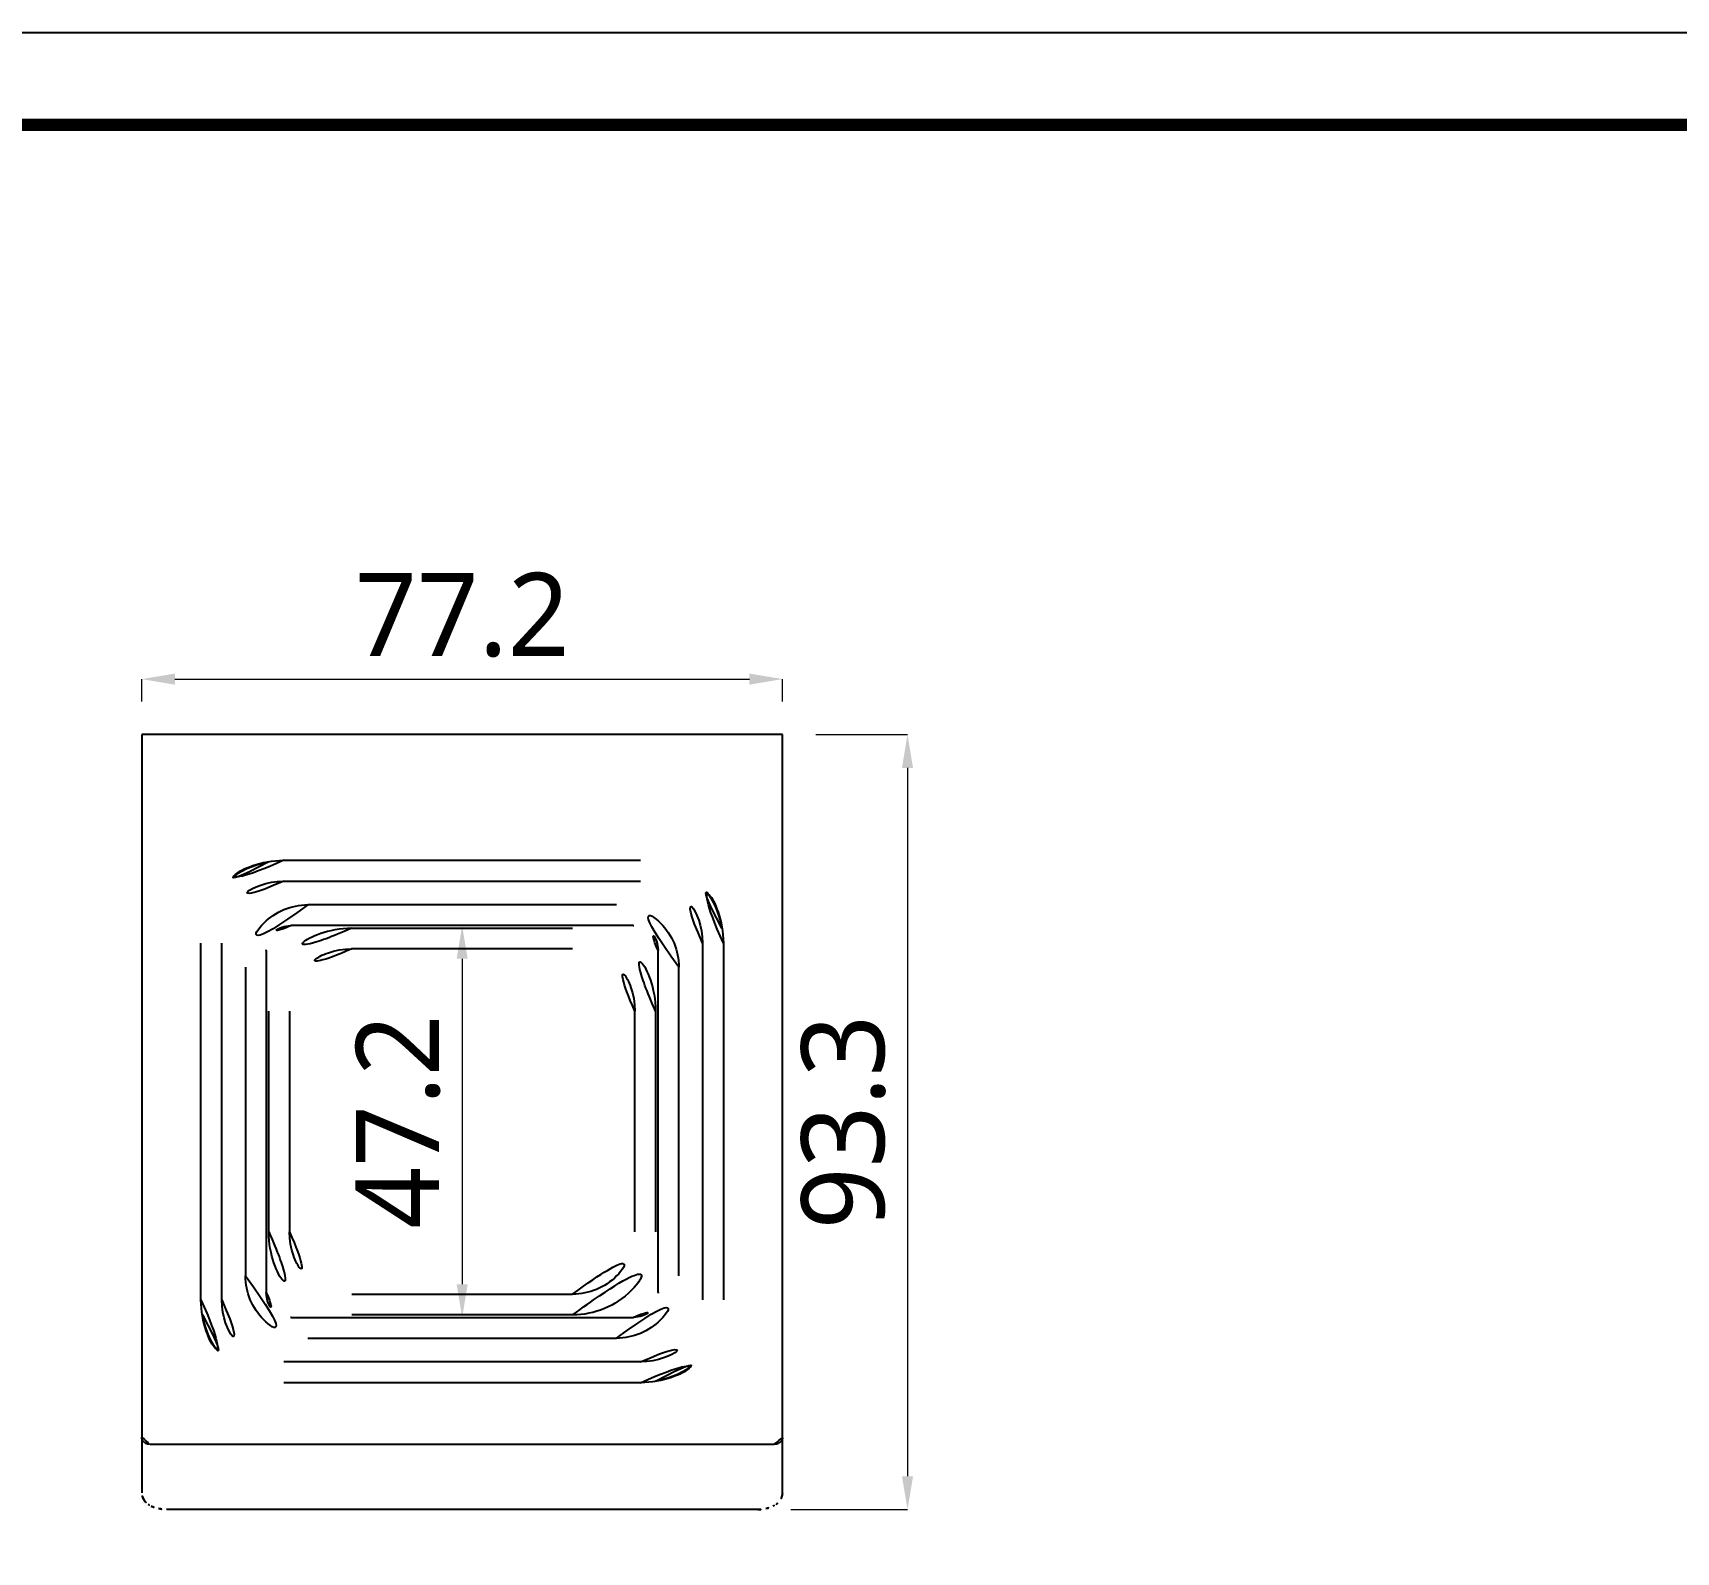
# Model space of a CAD drawing. Extents: x 16296675745 to 16296677481, y -37409619395 to -37409618123.
# Drawn here: x 16296675943 to 16296676140.9, y -37409618893.2 to -37409618710.2 of the extents above; entities that cross this region are included whole.
import ezdxf

# ---------------------------------------------------------------- set-up
doc = ezdxf.new("R2010")
doc.units = 0
doc.header["$LTSCALE"] = 10
doc.header["$MEASUREMENT"] = 0
doc.header["$PDMODE"] = 3
doc.header["$PDSIZE"] = -10
doc.linetypes.add('HIDDEN2', pattern=[4.762499999999999, 3.175, -1.5875])
doc.layers.get('0').update_dxf_attribs({"linetype": 'CONTINUOUS'})
doc.layers.get('DEFPOINTS').update_dxf_attribs({"linetype": 'CONTINUOUS'})
doc.layers.add('BODY', color=7, linetype='CONTINUOUS')
doc.styles.add('Daelim Dimension', font='')
doc.styles.get('Daelim Dimension').set_extended_font_data('NanumGothic')
doc.dimstyles.new('DEFAULT', dxfattribs={"dimscale": 2, "dimtxt": 2, "dimasz": 2, "dimexe": 0, "dimexo": 2, "dimgap": 1, "dimtad": 1, "dimdec": 1, "dimzin": 9, "dimdsep": 46, "dimtxsty": 'Daelim Dimension', "dimcen": 0.5, "dimclrd": 252, "dimclre": 252, "dimclrt": 3, "dimadec": 1, "dimazin": 0, "dimtfac": 1, "dimtdec": 1, "dimtix": 1, "dimtmove": 0, "dimatfit": 3, "dimfxl": 1, "dimtolj": 1, "dimtzin": 1, "dimlwd": 9, "dimlwe": 9, "dimarcsym": 0})

# ---------------------------------------------------------------- blocks, each defined once
blk = doc.blocks.new('*D24')
at = {"color": 5, "lineweight": 9, "ltscale": 0.5, "transparency": 16777216}
for p, q in [((16296675956.08328, -37409618790.71697), (16296675956.08328, -37409618788.0242)), ((16296675960.08328, -37409618788.0242), (16296676029.28328, -37409618788.0242)), ((16296676033.28328, -37409618790.71697), (16296676033.28328, -37409618788.0242))]:
    blk.add_line(p, q, dxfattribs=at)
at = {"color": 5, "ltscale": 0.5, "transparency": 16777216}
for points in [[(16296675960.08328, -37409618787.35754), (16296675960.08328, -37409618788.69086), (16296675956.08328, -37409618788.0242)], [(16296676029.28328, -37409618787.35754), (16296676029.28328, -37409618788.69086), (16296676033.28328, -37409618788.0242)]]:
    blk.add_solid(points, dxfattribs=at)
at = {"layer": 'DEFPOINTS', "color": 0, "ltscale": 0.5, "transparency": 16777216}
for p in [(16296676033.28328, -37409618788.0242), (16296675956.08328, -37409618794.71697), (16296676033.28328, -37409618794.71697)]:
    blk.add_point(p, dxfattribs=at)
at = {"color": 7, "ltscale": 0.5, "transparency": 16777216, "insert": (16296675994.69927, -37409618780.3232), "char_height": 10, "attachment_point": 5, "style": 'Daelim Dimension'}
blk.add_mtext('\\A1;77.2', dxfattribs=at)
blk = doc.blocks.new('*D25')
at = {"color": 5, "lineweight": 9, "ltscale": 0.5, "transparency": 16777216}
for p, q in [((16296676037.28328, -37409618794.71697), (16296676048.32707, -37409618794.71697)), ((16296676048.32707, -37409618798.71697), (16296676048.32707, -37409618884.05095)), ((16296676034.28328, -37409618888.05095), (16296676048.32707, -37409618888.05095))]:
    blk.add_line(p, q, dxfattribs=at)
at = {"color": 5, "ltscale": 0.5, "transparency": 16777216}
for points in [[(16296676047.6604, -37409618798.71697), (16296676048.99374, -37409618798.71697), (16296676048.32707, -37409618794.71697)], [(16296676047.6604, -37409618884.05095), (16296676048.99374, -37409618884.05095), (16296676048.32707, -37409618888.05095)]]:
    blk.add_solid(points, dxfattribs=at)
at = {"layer": 'DEFPOINTS', "color": 0, "ltscale": 0.5, "transparency": 16777216}
for p in [(16296676033.28328, -37409618794.71697), (16296676030.28328, -37409618888.05095), (16296676048.32707, -37409618888.05095)]:
    blk.add_point(p, dxfattribs=at)
at = {"color": 7, "ltscale": 0.5, "transparency": 16777216, "insert": (16296676040.62607, -37409618841.38396), "char_height": 10, "attachment_point": 5, "rotation": 90, "style": 'Daelim Dimension'}
blk.add_mtext('\\A1;93.3', dxfattribs=at)
blk = doc.blocks.new('*D26')
at = {"color": 5, "lineweight": 9, "ltscale": 0.5, "transparency": 16777216}
for p, q in [((16296675997.55164, -37409618817.71698), (16296675994.68368, -37409618817.71698)), ((16296675994.68368, -37409618821.71698), (16296675994.68368, -37409618860.91698)), ((16296675997.55164, -37409618864.91698), (16296675994.68368, -37409618864.91698))]:
    blk.add_line(p, q, dxfattribs=at)
at = {"color": 5, "ltscale": 0.5, "transparency": 16777216}
for points in [[(16296675994.01701, -37409618821.71698), (16296675995.35034, -37409618821.71698), (16296675994.68368, -37409618817.71698)], [(16296675994.01701, -37409618860.91698), (16296675995.35034, -37409618860.91698), (16296675994.68368, -37409618864.91698)]]:
    blk.add_solid(points, dxfattribs=at)
at = {"layer": 'DEFPOINTS', "color": 0, "ltscale": 0.5, "transparency": 16777216}
for p in [(16296675993.55164, -37409618817.71698), (16296675993.55164, -37409618864.91698), (16296675994.68368, -37409618864.91698)]:
    blk.add_point(p, dxfattribs=at)
at = {"color": 7, "ltscale": 0.5, "transparency": 16777216, "insert": (16296675986.98268, -37409618841.31698), "char_height": 10, "attachment_point": 5, "rotation": 90, "style": 'Daelim Dimension'}
blk.add_mtext('\\A1;47.2', dxfattribs=at)
blk = doc.blocks.new('715')
at = {"layer": 'BODY', "color": 4}
for p, q in [((1505.085732960684, 1195.166799381948), (1548.024846212906, 1195.166799381948)), ((1505.085732634451, 1192.667860466602), (1548.024846539143, 1192.667860466602)), ((1545.152547175924, 1189.795563463293), (1507.958031998277, 1189.795563463293)), ((1513.255289401275, 1187.003570658246), (1539.855289350699, 1187.003570658246)), ((1495.09206086302, 1142.234014032062), (1495.09206086302, 1185.173127284284)), ((1497.590999778366, 1142.234013705825), (1497.590999778366, 1185.173127610517)), ((1555.519579395077, 1185.173127610516), (1555.519579395077, 1142.234013706124)), ((1558.018518310423, 1185.173127284286), (1558.018518310423, 1142.234014032354)), ((1500.463296781675, 1182.300828246691), (1500.463296781675, 1145.106313069044)), ((1552.647282391768, 1145.106313070409), (1552.647282391768, 1182.300828246103)), ((1503.255289350699, 1150.403570734111), (1503.255289350699, 1177.00357060767)), ((1549.855289350699, 1177.003570658246), (1549.855289350699, 1150.403570658246)), ((1539.855289350699, 1140.403570658247), (1513.255289426564, 1140.403570658247)), ((1507.958031998866, 1137.6115778532), (1545.152547174577, 1137.6115778532)), ((1548.024846538991, 1134.739280849891), (1505.085732634452, 1134.73928084989)), ((1548.024846556114, 1132.240341934544), (1505.085732960682, 1132.240341934545))]:
    blk.add_line(p, q, dxfattribs=at)
at = {"layer": 'BODY', "color": 4, "linetype": 'HIDDEN2'}
for p, q in [((1539.855289350699, 1184.503570658246), (1513.255289822744, 1184.503570658246)), ((1505.755289350699, 1177.003570186201), (1505.755289350699, 1150.403571366313)), ((1547.355289350699, 1150.403570658246), (1547.355289350699, 1177.003570658246)), ((1513.255290058766, 1142.903570658246), (1539.855289350699, 1142.903570658246))]:
    blk.add_line(p, q, dxfattribs=at)
at = {"layer": 'BODY', "color": 4}
for centre, radius, start, end in [((1505.09981641132, 1185.159043833648), 10.00779349602141, 90.0959648376258, 179.9040351623788), ((1505.103848500708, 1185.15501174426), 10.01158708943429, 100.5618894358383, 169.4381105641578), ((1548.01076276212, 1185.159043833645), 10.00779349602443, 0.09596483765922137, 89.90403516153982), ((1548.006730672861, 1185.155011744399), 10.01158708929912, 10.56188943518566, 79.43811056398164), ((1505.098450193561, 1185.160410051406), 7.507461186907893, 90.09705848529165, 179.9029415147021), ((1548.012128980008, 1185.160410051533), 7.507461186781642, 0.09705848433285795, 89.90294151450891), ((1507.955851333781, 1182.303008911187), 7.492554869440849, 89.98332439653561, 180.0166756034692), ((1545.154727839663, 1182.303008911188), 7.492554869440253, 359.9833243920503, 90.01667559767267), ((1507.955851333782, 1145.104132405306), 7.492554869441339, 179.9833244023446, 270.016675607959), ((1545.15472783966, 1145.104132405307), 7.492554869442753, 269.9833243920479, 0.01667560808087457), ((1505.099816411323, 1142.248097482848), 10.00779349602496, 180.0959648384644, 269.9040351623456), ((1505.098450193434, 1142.24673126496), 7.507461186781545, 180.0970584854894, 269.9029415156803), ((1548.012128979753, 1142.246731265214), 7.507461187035979, 270.0970584862652, 359.902941514856), ((1548.010762761923, 1142.248097482989), 10.00779349622115, 270.0959654596394, 359.9040351623598), ((1505.103848500569, 1142.252129572106), 10.01158708929866, 190.5618894360173, 259.4381105648165), ((1548.006730966709, 1142.252129250252), 10.01158677492554, 280.561889860287, 349.4381121042528)]:
    blk.add_arc(centre, radius, start, end, dxfattribs=at)
at = {"layer": 'BODY', "color": 4, "linetype": 'HIDDEN2'}
for centre, radius, start, end in [((1513.255292773024, 1177.003567235922), 10.00000342232508, 90.0000193186896, 179.9999806813077), ((1539.855289350699, 1177.003570658246), 10.00000000000014, 0, 90), ((1513.255292351555, 1177.00356765739), 7.500003000856566, 90.00001931868806, 179.9999806813077), ((1539.855289350699, 1177.003570658246), 7.500000000000419, 0, 89.99999999999653), ((1513.255294484187, 1150.403575791734), 10.00000513348866, 180.0000289780385, 269.9999710219699), ((1513.255293851984, 1150.403575159531), 7.500004501286071, 180.0000289780385, 269.9999710219651), ((1539.8552893507, 1150.403570658246), 9.999999999999403, 269.9999999999974, 0), ((1539.8552893507, 1150.403570658246), 7.499999999999403, 269.9999999999965, 0)]:
    blk.add_arc(centre, radius, start, end, dxfattribs=at)

msp = doc.modelspace()

# ---------------------------------------------------------------- linework, layer by layer
at = {"ltscale": 0.5}
msp.add_lwpolyline([(16296675826.83497, -37409619187.1771), (16296676477.83497, -37409619187.1771), (16296676477.83497, -37409618710.1771), (16296675826.83497, -37409618710.1771)], close=True, dxfattribs=at)
at = {"color": 5, "linetype": 'ByBlock', "lineweight": 200, "const_width": 1.5}
msp.add_lwpolyline([(16296675837.30317, -37409619166.75238), (16296676467.30317, -37409619166.75238), (16296676467.30317, -37409618721.25238), (16296675837.30317, -37409618721.25238)], close=True, dxfattribs=at)
at = {"layer": 'BODY'}
for p, q in [((16296675956.08328, -37409618794.71697), (16296675956.08328, -37409618874.72195)), ((16296676033.28328, -37409618794.71697), (16296675956.08328, -37409618794.71697)), ((16296676033.28328, -37409618876.26966), (16296676033.28328, -37409618794.71697)), ((16296676015.28328, -37409618817.71698), (16296675974.08328, -37409618817.71698)), ((16296676015.28328, -37409618817.71698), (16296676015.34987, -37409618817.7177)), ((16296675971.08328, -37409618820.71698), (16296675971.08401, -37409618820.65039)), ((16296675971.08328, -37409618820.71698), (16296675971.08328, -37409618861.91698)), ((16296676018.28328, -37409618861.91698), (16296676018.28328, -37409618820.71698)), ((16296676018.28328, -37409618861.91698), (16296676018.28256, -37409618861.98357)), ((16296675974.08328, -37409618864.91698), (16296675974.01669, -37409618864.91625)), ((16296675974.08328, -37409618864.91698), (16296676015.28328, -37409618864.91698)), ((16296675956.08328, -37409618874.72195), (16296675956.08328, -37409618879.33963)), ((16296676033.28328, -37409618879.33963), (16296676033.28328, -37409618876.26966)), ((16296675956.08328, -37409618879.37823), (16296675956.08328, -37409618886.05095)), ((16296675957.08328, -37409618880.20565), (16296676032.28328, -37409618880.20565)), ((16296676033.28328, -37409618886.05095), (16296676033.28328, -37409618879.37823)), ((16296676030.28328, -37409618888.05095), (16296675959.08328, -37409618888.05095))]:
    msp.add_line(p, q, dxfattribs=at)
for centre, radius, start, end in [((16296675974.08328, -37409618820.71698), 2.999999999998634, 90, 178.7282786243157), ((16296676015.28328, -37409618820.71698), 3.000000000000591, 0, 88.72817179386514), ((16296675974.08328, -37409618861.91698), 2.999999999999229, 180, 268.7281717938652), ((16296676015.28328, -37409618861.91698), 2.999999999999901, 270, 358.7282786243156), ((16296675958.06225, -37409618885.73847), 2.079881738916384, 218.7084837180401, 235.1312599737601), ((16296675958.49644, -37409618885.11534), 2.839363758918679, 235.1312599737601, 243.3259626164586), ((16296675958.82879, -37409618884.3662), 3.658183430799553, 243.9417681275324, 258.7491560662107), ((16296675959.07339, -37409618883.2625), 4.788464402851914, 258.4552770378934, 270.1183533496023), ((16296676030.29319, -37409618883.26288), 4.788086599110547, 269.8814280852775, 281.5451512506954), ((16296676030.53801, -37409618884.36677), 3.657581235718073, 281.2486149879851, 296.0593074673041), ((16296676031.06128, -37409618885.43681), 2.466443889584607, 296.0593074673041, 305.4909656789303), ((16296676031.24887, -37409618885.67592), 2.162902120080919, 305.1224091417683, 319.8117522861236)]:
    msp.add_arc(centre, radius, start, end, dxfattribs=at)
for points, weights in [([(16296675956.08328, -37409618879.33963), (16296675956.08328, -37409618880.20565), (16296675957.08328, -37409618880.20565)], [1, 0.7071067811865444, 1]), ([(16296676032.28328, -37409618880.20565), (16296676033.28328, -37409618880.20565), (16296676033.28328, -37409618879.33963)], [1, 0.707106781186509, 1])]:
    msp.add_rational_spline(points, weights, degree=2, dxfattribs=at)
for points, knots in [([(16296676033.2828, -37409618886.08957), (16296676033.27843, -37409618886.2621), (16296676033.24417, -37409618886.43066), (16296676033.11723, -37409618886.76646), (16296676033.02125, -37409618886.92851), (16296676032.90117, -37409618887.07163)], [0.0434404149517344, 0.0434404149517344, 0.0434404149517344, 0.0434404149517344, 0.6395483506640726, 0.6395483506640726, 1.298168039171718, 1.298168039171718, 1.298168039171718, 1.298168039171718]), ([(16296675956.43924, -37409618887.03914), (16296675956.33104, -37409618886.90413), (16296675956.24509, -37409618886.75313), (16296675956.12325, -37409618886.43073), (16296675956.08893, -37409618886.26185), (16296675956.0839, -37409618886.08957)], [3.000565382239574, 3.000565382239574, 3.000565382239574, 3.000565382239574, 3.608400292180722, 3.608400292180722, 4.209253946558944, 4.209253946558944, 4.209253946558944, 4.209253946558944])]:
    msp.add_open_spline(points, degree=3, knots=knots, dxfattribs=at)

# ---------------------------------------------------------------- block references
at = {"layer": 'BODY', "lineweight": 5}
msp.add_blockref('715', (16296674468.12799, -37409620005.02055), dxfattribs=at)

# ---------------------------------------------------------------- dimensions: what is measured, and where the dimension line sits
at = {"ltscale": 0.5}
dim = msp.add_linear_dim(base=(16296676033.28328, -37409618788.0242), p1=(16296675956.08328, -37409618794.71697), p2=(16296676033.28328, -37409618794.71697), dimstyle='DEFAULT', override={"dimtxt": 5, "dimclrd": 5, "dimclre": 5, "dimclrt": 7}, dxfattribs=at)
dim.commit()
dim.dimension.update_dxf_attribs({"geometry": '*D24', "text_midpoint": (16296675994.69927, -37409618788.0242), "dimtype": 160})
dim = msp.add_linear_dim(base=(16296676048.32707, -37409618888.05095), p1=(16296676033.28328, -37409618794.71697), p2=(16296676030.28328, -37409618888.05095), angle=90, dimstyle='DEFAULT', override={"dimtxt": 5, "dimclrd": 5, "dimclre": 5, "dimclrt": 7}, dxfattribs=at)
dim.commit()
dim.dimension.update_dxf_attribs({"geometry": '*D25', "text_midpoint": (16296676040.62607, -37409618841.38396)})
dim = msp.add_linear_dim(base=(16296675994.68368, -37409618864.91698), p1=(16296675993.55164, -37409618817.71698), p2=(16296675993.55164, -37409618864.91698), angle=90, dimstyle='DEFAULT', override={"dimtxt": 5, "dimclrd": 5, "dimclre": 5, "dimclrt": 7}, dxfattribs=at)
dim.commit()
dim.dimension.update_dxf_attribs({"geometry": '*D26', "text_midpoint": (16296675994.68368, -37409618841.31698), "dimtype": 160})

doc.saveas('drawing.dxf')
